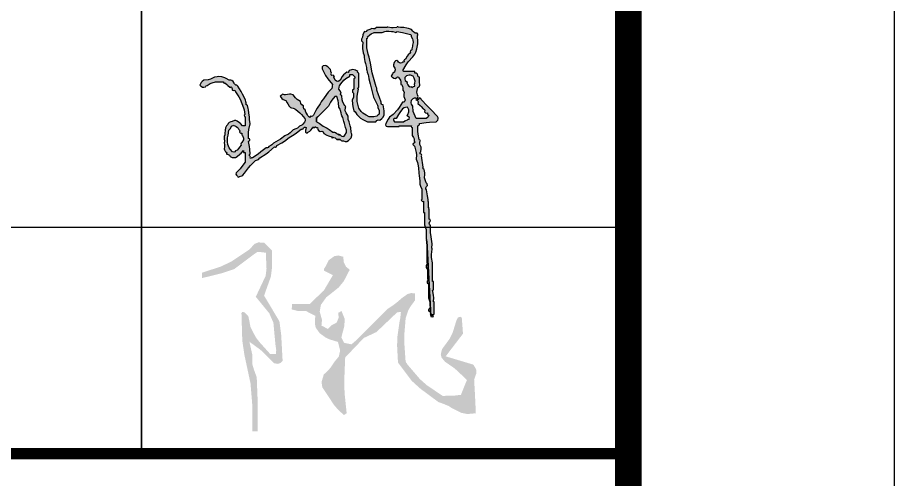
# Model space of a CAD drawing. Extents: x 343352 to 432452, y 769729 to 1078684.
# Drawn here: x 429157 to 432452, y 780404 to 782139 of the extents above; entities that cross this region are included whole.
import ezdxf

# ---------------------------------------------------------------- set-up
doc = ezdxf.new("R2010")
doc.units = 0
doc.header["$LTSCALE"] = 1000
doc.header["$MEASUREMENT"] = 0
doc.layers.add('PUB_TITLE', color=4, linetype='Continuous')

# ---------------------------------------------------------------- blocks, each defined once
blk = doc.blocks.new('A$C21010AD8')
h = blk.add_hatch(color=247)
h.paths.add_polyline_path([(249.1, 1768.2), (239.6, 1776.6), (231.3, 1779.1), (218.7, 1777.4), (197.6, 1790), (186.5, 1795.5), (163.8, 1804.8), (141.8, 1804.9), (130.8, 1804.3), (109, 1801.7), (79.3, 1786.9), (62.6, 1781.8), (29.7, 1777.4), (16.3, 1767.9), (10.3, 1761.2), (2.3, 1746.9), (0, 1741.9), (3.1, 1735.8), (8.4, 1734.7), (19.5, 1726.7), (28.8, 1725), (41.9, 1728.6), (44.7, 1734), (48.1, 1736.6), (54.1, 1737.7), (76.8, 1753.9), (90.8, 1759.8), (118.1, 1765.2), (141.3, 1765.2), (152.8, 1765.2), (176, 1765.2), (176.6, 1759.7), (183.5, 1756.3), (188.2, 1759.1), (203.4, 1746.3), (210.7, 1739.6), (224.8, 1725.5), (227.8, 1723.1), (233, 1724.9), (233.9, 1728.6), (240, 1723.9), (242.1, 1717.7), (240, 1710.3), (245.6, 1703.4), (253, 1701.3), (261.3, 1704.2), (265.2, 1695.2), (267.7, 1690.8), (273.5, 1682.9), (292.8, 1652.5), (301.5, 1636.5), (316.2, 1603.7), (328.1, 1571.8), (332.4, 1555), (337.5, 1521.4), (332.5, 1516), (334, 1506.6), (340.6, 1503.1), (340.6, 1476.3), (340.6, 1462.9), (340.6, 1436.1), (332, 1436.1), (327.8, 1436.1), (319.2, 1436.1), (305.8, 1451.9), (297.4, 1459), (279.6, 1469.6), (270.9, 1476.3), (259.2, 1475), (242.9, 1469.2), (232.4, 1466.1), (220.4, 1460.4), (213.1, 1452), (209.5, 1445.2), (200.6, 1435.3), (196.4, 1430.6), (192.7, 1419.6), (188.6, 1404), (187, 1377.4), (187, 1368), (183.3, 1356), (181.2, 1335.6), (184.9, 1322.6), (183.3, 1307.4), (183.9, 1293.3), (184.9, 1286.5), (184.9, 1281.3), (185.1, 1277.6), (183.1, 1262.9), (184.5, 1254.3), (191.2, 1241), (198.5, 1237.3), (201.8, 1230.8), (200.4, 1222.7), (213.4, 1221), (221.2, 1215.8), (227.8, 1204.5), (242.6, 1198.3), (251.5, 1197), (267.4, 1198.4), (279.6, 1204.5), (299.7, 1222.1), (309.4, 1231.3), (328.4, 1250.2), (328.4, 1244.1), (328.4, 1241), (328.4, 1234.9), (333.2, 1234.9), (335.7, 1234.9), (340.6, 1234.9), (340.6, 1205.7), (340.6, 1191.1), (340.6, 1161.8), (315.2, 1128.9), (301.8, 1113), (273.5, 1082.6), (271, 1072.5), (274.1, 1064.1), (282.7, 1058.2), (285.1, 1052.5), (293.5, 1050.8), (297.9, 1055.1), (314.8, 1060.1), (323.4, 1065.8), (334.5, 1079.5), (364.4, 1119.7), (381.1, 1138.8), (416.7, 1174), (431.8, 1179.1), (439.3, 1183.9), (450.3, 1195.3), (496.9, 1224.2), (519.2, 1240.9), (560, 1277.6), (568, 1276.2), (574.5, 1279.5), (578.2, 1286.7), (616.3, 1308.8), (634.7, 1321.1), (669.7, 1347.7), (708, 1370.5), (726.5, 1383.4), (761.1, 1411.7), (769.1, 1410.3), (775.7, 1413.5), (779.4, 1420.8), (785.4, 1425.2), (790.6, 1426), (797.7, 1423.9), (794.9, 1409.4), (794.3, 1402), (794.6, 1387.3), (797.4, 1381.8), (805.1, 1380.2), (809.8, 1384.3), (825.6, 1396.3), (833.1, 1403.1), (846.4, 1417.8), (846.4, 1423.9), (864.7, 1423.9), (865.1, 1426.6), (868.4, 1428.2), (870.8, 1426.9), (874, 1423), (878.3, 1422), (883, 1423.9), (885.5, 1409.2), (891.4, 1400.8), (904.3, 1393.4), (916.8, 1394.4), (926, 1389.3), (931.7, 1378.2), (954.4, 1364.8), (967.1, 1359.7), (992.7, 1353.8), (990.6, 1350.6), (992.1, 1346), (995.7, 1344.6), (996.7, 1348.4), (1001.9, 1350.1), (1004.9, 1347.7), (1016, 1345), (1021.9, 1341.3), (1029.2, 1332.4), (1035.3, 1332.4), (1053.6, 1332.4), (1061.8, 1326), (1067.6, 1323.8), (1078, 1323.3), (1092.8, 1317.5), (1103.9, 1318.4), (1117.6, 1326.4), (1130.4, 1338.4), (1135.8, 1346.5), (1142, 1362.9), (1141.7, 1373), (1140.3, 1378.3), (1135.9, 1387.3), (1133.6, 1419.5), (1130.5, 1435.8), (1120.7, 1466.5), (1115.2, 1482.9), (1113.9, 1492), (1114.6, 1509.2), (1098, 1532), (1092.9, 1548.1), (1093.2, 1576.2), (1095.7, 1579.2), (1093.9, 1584.4), (1090.2, 1585.4), (1075.1, 1613.6), (1069.9, 1629.8), (1065.8, 1661.6), (1059.3, 1665.1), (1057.7, 1674.4), (1062.8, 1679.8), (1057.4, 1693), (1053.5, 1699.4), (1044.5, 1710.3), (1046.2, 1727.2), (1049.6, 1736.3), (1059.7, 1749.9), (1081.5, 1777.9), (1095.9, 1790.4), (1126.8, 1807.8), (1126.8, 1812.7), (1126.8, 1815.1), (1126.8, 1820), (1135.3, 1820), (1139.6, 1820), (1148.1, 1820), (1153, 1815.1), (1155.4, 1812.7), (1160.3, 1807.8), (1165.3, 1802.4), (1163.8, 1793), (1157.2, 1789.5), (1157.2, 1757.9), (1157.2, 1742), (1157.2, 1710.3), (1147.9, 1702.4), (1146.6, 1689.5), (1154.2, 1679.8), (1155.3, 1660), (1153.3, 1649.1), (1145, 1631.1), (1147.4, 1597.9), (1149.8, 1581.2), (1157.2, 1548.8), (1168, 1540), (1172.7, 1534), (1178.6, 1521.4), (1207, 1493.9), (1224.5, 1482.2), (1260.8, 1466.5), (1285.2, 1466.5), (1297.4, 1466.5), (1321.8, 1466.5), (1330.8, 1476.1), (1339.2, 1479.5), (1352.3, 1478.7), (1367.1, 1491.9), (1374, 1499.4), (1385.8, 1515.3), (1384.1, 1547.1), (1382.2, 1563.1), (1376.6, 1594.5), (1367.4, 1597), (1362.1, 1603.3), (1361.4, 1612.8), (1349.2, 1649.4), (1343.1, 1667.7), (1330.9, 1704.2), (1330, 1714.2), (1328.7, 1719.3), (1324.8, 1728.6), (1303.5, 1798.1), (1294.9, 1833.7), (1282.2, 1905.3), (1271, 1951.6), (1265.5, 1974.8), (1254.7, 2021.1), (1254.7, 2050.4), (1254.7, 2065), (1254.7, 2094.3), (1259.1, 2094.4), (1262.4, 2099.3), (1260.8, 2103.4), (1277.9, 2119.8), (1288.2, 2126.9), (1309.6, 2136.9), (1334, 2136.9), (1346.2, 2136.9), (1370.5, 2136.9), (1389.1, 2144), (1399.5, 2146), (1419.3, 2146.1), (1438.9, 2145.1), (1448.8, 2143.9), (1468.1, 2140), (1471.8, 2136.6), (1478.5, 2138.3), (1480.2, 2143), (1522.1, 2137), (1543, 2132.7), (1583.9, 2121.7), (1587.6, 2116.8), (1588.5, 2112.5), (1586.9, 2106.5), (1597.2, 2090.2), (1600.6, 2080), (1602.1, 2060.8), (1598.5, 2042.5), (1596.7, 2033.3), (1593, 2015), (1592.6, 2008.7), (1589.9, 2002.9), (1582.7, 2000.2), (1579.6, 1991), (1583.9, 1984.6), (1565, 1967.9), (1556.7, 1957.7), (1544.2, 1935.8), (1537, 1932.1), (1533.7, 1925.6), (1535.1, 1917.5), (1527.5, 1914.4), (1523.8, 1912.6), (1516.8, 1908.4), (1507, 1906.1), (1500, 1907.8), (1492.4, 1914.5), (1487.7, 1922.5), (1480.1, 1925.7), (1471.1, 1923.6), (1466.2, 1918.7), (1463.8, 1916.3), (1458.9, 1911.4), (1453.9, 1894.9), (1455.6, 1883.2), (1465, 1868.8), (1466.6, 1856.6), (1465.9, 1849.9), (1462, 1838.3), (1451.2, 1831), (1446.4, 1825.5), (1440.6, 1813.9), (1438.3, 1809), (1441.4, 1802.9), (1446.7, 1801.7), (1456.9, 1792.9), (1468.6, 1791.9), (1480.2, 1798.7), (1484.7, 1803), (1493.1, 1801.4), (1495.5, 1795.6), (1507.2, 1778.9), (1510.9, 1767.3), (1510.7, 1746.9), (1517.3, 1742.6), (1520.2, 1739), (1522.9, 1731.6), (1524.1, 1720.7), (1524.7, 1715.2), (1526, 1704.2), (1533.3, 1694.2), (1535, 1685.8), (1532.1, 1673.7), (1532.3, 1661.3), (1533.6, 1654.8), (1538.1, 1643.3), (1542.1, 1631.7), (1541.3, 1623.4), (1535.1, 1612.8), (1530.2, 1612.8), (1527.8, 1612.8), (1522.9, 1612.8), (1498.2, 1573.9), (1483.9, 1555.4), (1452.8, 1521.4), (1425.8, 1499.7), (1413.9, 1485.1), (1398, 1454.3), (1395, 1443.9), (1400, 1433.8), (1410.2, 1430), (1445.5, 1430), (1463.2, 1430), (1498.5, 1430), (1498.5, 1432.4), (1498.5, 1433.6), (1498.5, 1436.1), (1535.1, 1436.1), (1553.4, 1436.1), (1589.9, 1436.1), (1587.2, 1431.4), (1590.6, 1424.4), (1596, 1423.9), (1596, 1399.5), (1596, 1387.3), (1596, 1362.9), (1606, 1347.8), (1609.4, 1338.3), (1611.3, 1320.3), (1615.4, 1315.6), (1613.8, 1307.8), (1608.2, 1305), (1602.7, 1302.3), (1601.1, 1294.5), (1605.2, 1289.8), (1612.6, 1281.8), (1615.5, 1276.1), (1617.4, 1265.4), (1626.2, 1234.8), (1628.1, 1218), (1626.5, 1186.2), (1635.4, 1160.2), (1638.5, 1146.4), (1641.8, 1119.1), (1646.6, 1080.1), (1649.1, 1060.6), (1653.9, 1021.6), (1653.7, 996.5), (1657.1, 982.7), (1669.2, 960.7), (1669.2, 929), (1669.2, 913.1), (1669.2, 881.4), (1666.5, 881.8), (1664.4, 880.8), (1663.1, 878.4), (1666.8, 871.1), (1673.3, 867.9), (1681.4, 869.3), (1681.4, 835.1), (1681.4, 818.1), (1681.4, 783.9), (1683.8, 783.9), (1685, 783.9), (1687.5, 783.9), (1687.5, 747.4), (1687.5, 729.1), (1687.5, 692.5), (1692.3, 677.9), (1694.8, 670.6), (1699.7, 655.9), (1699.7, 626.7), (1699.7, 612.1), (1699.7, 582.8), (1702.4, 582.5), (1704.1, 579.1), (1702.7, 576.7), (1701.3, 574.4), (1703, 570.9), (1705.7, 570.6), (1705.7, 504.8), (1705.7, 471.9), (1705.7, 406.1), (1708.5, 405.8), (1710.2, 402.3), (1708.8, 400), (1700.2, 385.2), (1701.2, 370.7), (1711.8, 357.3), (1711.8, 328.1), (1711.8, 313.4), (1711.8, 284.2), (1714.6, 283.9), (1716.3, 280.4), (1714.9, 278.1), (1707.3, 268.5), (1708.6, 255.5), (1717.9, 247.6), (1717.9, 206.2), (1717.9, 185.4), (1717.9, 144), (1726.3, 120.8), (1728.2, 107.7), (1727.1, 83.1), (1729.4, 73.3), (1727.6, 66.2), (1721, 58.7), (1717, 53.9), (1718.5, 46.3), (1724, 43.4), (1730.9, 37.9), (1733.1, 30.5), (1730.1, 22.1), (1735, 22.1), (1737.4, 22.1), (1742.3, 22.1), (1742.3, 17.2), (1742.3, 14.8), (1742.3, 9.9), (1737.4, 9.9), (1735, 9.9), (1730.1, 9.9), (1736.5, 2.2), (1745.2, 0), (1754.5, 3.8), (1750.3, 10.3), (1753.4, 19.5), (1760.6, 22.1), (1760.6, 58.7), (1760.6, 77), (1760.6, 113.5), (1758.2, 113.5), (1756.9, 113.5), (1754.5, 113.5), (1757, 145.1), (1756.4, 161.4), (1751.5, 192.8), (1748.1, 196.5), (1749.8, 203.2), (1754.5, 204.9), (1754.5, 229.3), (1754.5, 241.5), (1754.5, 265.9), (1752.1, 265.9), (1750.8, 265.9), (1748.4, 265.9), (1748.4, 322), (1748.4, 350), (1748.4, 406.1), (1741, 446.9), (1740.4, 468.5), (1745.4, 509.7), (1746.7, 512), (1745, 515.5), (1742.3, 515.8), (1744.7, 549.8), (1744.1, 567.3), (1739.3, 601.1), (1733.8, 634.9), (1732.6, 652.2), (1733.2, 686.4), (1725.7, 696.4), (1724, 704.8), (1727.1, 716.9), (1732.1, 722.3), (1730.6, 731.7), (1724, 735.2), (1724, 764.4), (1724, 779.1), (1724, 808.3), (1721.3, 808.6), (1719.6, 812.1), (1721, 814.4), (1722.4, 816.8), (1720.6, 820.2), (1717.9, 820.5), (1717.9, 837.6), (1717.9, 846.1), (1717.9, 863.2), (1716.7, 870.5), (1716.1, 874.1), (1714.9, 881.4), (1710, 910.7), (1707.6, 925.3), (1702.7, 954.6), (1698.4, 963.4), (1698.4, 970.2), (1702.7, 979), (1709.5, 987.7), (1708.2, 999.4), (1699.7, 1006.4), (1695.7, 1022.5), (1693.3, 1030.5), (1687.5, 1046), (1689.9, 1070.3), (1689.3, 1083), (1684.4, 1106.9), (1678.2, 1111.5), (1676.1, 1117.8), (1678.3, 1125.2), (1673.4, 1159.4), (1671, 1176.4), (1666.1, 1210.6), (1667.3, 1215.4), (1666.4, 1219), (1663.1, 1222.7), (1656.5, 1226.2), (1655, 1235.6), (1660, 1241), (1663.8, 1262.8), (1662.4, 1275.5), (1653.9, 1295.9), (1652.8, 1308.1), (1653.4, 1314.6), (1657, 1326.4), (1650.9, 1327.2), (1647.8, 1332.4), (1640, 1373.3), (1638.1, 1394.5), (1638.7, 1436.1), (1646.2, 1440.6), (1649.6, 1445.7), (1650.9, 1454.3), (1700.6, 1461.5), (1725.7, 1464), (1775.8, 1466.5), (1780.7, 1471.4), (1783.1, 1473.8), (1788, 1478.7), (1791.9, 1489.1), (1791, 1496.9), (1785, 1506.1), (1736.1, 1557.2), (1711.7, 1582.8), (1663.1, 1634.1), (1660.7, 1641.5), (1651.1, 1644.7), (1644.8, 1640.2), (1640.1, 1632.2), (1632.5, 1629), (1623.5, 1631.1), (1634.6, 1625.3), (1639.7, 1616.2), (1638.7, 1603.7), (1654.6, 1587.8), (1662.5, 1579.9), (1678.3, 1564), (1686.9, 1558.1), (1690, 1549.8), (1687.5, 1539.7), (1695.3, 1533.3), (1702, 1531.6), (1711.8, 1533.6), (1710.7, 1525.5), (1713.8, 1519.3), (1721, 1515.3), (1715.8, 1503.4), (1710.7, 1497.7), (1699.7, 1490.9), (1670.4, 1490.9), (1655.8, 1490.9), (1626.5, 1490.9), (1609.6, 1525.1), (1603.8, 1544.4), (1599.1, 1582.3), (1590.7, 1599), (1588.6, 1609.4), (1589.9, 1628), (1594.8, 1632.9), (1597.3, 1635.3), (1602.1, 1640.2), (1612.8, 1646.2), (1623.3, 1645.2), (1632.6, 1637.2), (1638.8, 1647.7), (1639.7, 1656.1), (1635.7, 1667.7), (1631, 1689.1), (1631.7, 1701.7), (1638.7, 1722.5), (1646.2, 1728.4), (1649.5, 1732.4), (1653.9, 1740.8), (1650.5, 1765), (1649.9, 1777.3), (1650.9, 1801.7), (1643.1, 1802.5), (1637.8, 1809.2), (1638.7, 1817), (1632.8, 1826.8), (1625.8, 1831.2), (1614.3, 1832.2), (1614.3, 1837.1), (1614.3, 1839.5), (1614.3, 1844.4), (1580.2, 1844.4), (1563.1, 1844.4), (1529, 1844.4), (1529.4, 1847.1), (1528.3, 1849.2), (1526, 1850.5), (1550.8, 1894.7), (1565.7, 1915.9), (1599.1, 1954.1), (1616.5, 1975.1), (1623.2, 1988.5), (1629.6, 2015), (1637.4, 2050.8), (1638.7, 2069.9), (1635.7, 2106.5), (1636.8, 2115.7), (1638.7, 2124.7), (1632, 2130.6), (1626.1, 2132.3), (1617.4, 2130.8), (1606.4, 2141.8), (1600.9, 2147.3), (1589.9, 2158.3), (1567.2, 2165.7), (1555.5, 2168.8), (1532.1, 2173.5), (1516.2, 2173.8), (1508.2, 2174.4), (1492.4, 2176.6), (1488.7, 2179.9), (1482, 2178.2), (1480.2, 2173.5), (1453.5, 2171.1), (1439.6, 2171.7), (1413.2, 2176.6), (1410.9, 2177.9), (1407.4, 2176.2), (1407.1, 2173.5), (1375.4, 2173.5), (1359.6, 2173.5), (1327.9, 2173.5), (1315.9, 2164.8), (1305.5, 2163.1), (1291.3, 2167.4), (1277.2, 2160.3), (1269.8, 2157.2), (1254.7, 2152.2), (1251, 2144.9), (1244.5, 2141.6), (1236.5, 2143), (1227.9, 2127.1), (1224.7, 2118.2), (1221.2, 2100.4), (1213.6, 2087.8), (1214.7, 2074.9), (1224.3, 2063.8), (1221.7, 2032.2), (1222.4, 2015.9), (1227.3, 1984.6), (1232.9, 1970.8), (1234.3, 1962.8), (1233.4, 1948), (1240.7, 1918.7), (1244.4, 1904.1), (1251.7, 1874.9), (1252.8, 1860.1), (1254, 1852.6), (1257.8, 1838.3), (1265.3, 1819.6), (1267.8, 1809.5), (1270, 1789.5), (1279.7, 1750.5), (1284.6, 1731), (1294.4, 1692), (1305.9, 1650.4), (1314, 1629.8), (1334, 1591.5), (1337.7, 1583.7), (1338.4, 1578.6), (1337, 1570.1), (1346.2, 1553.9), (1348.4, 1542.9), (1346.2, 1524.4), (1340.1, 1518.3), (1337, 1515.3), (1330.9, 1509.2), (1308.4, 1503.3), (1296.3, 1502.1), (1273, 1503.1), (1263.3, 1508), (1258.4, 1510.4), (1248.7, 1515.3), (1223.3, 1531.7), (1211.6, 1542.7), (1193.8, 1567.1), (1189.6, 1588), (1187.1, 1598.3), (1181.6, 1618.9), (1182.5, 1655.6), (1184.4, 1674.1), (1190.8, 1710.3), (1187.4, 1714.1), (1189.1, 1720.8), (1193.8, 1722.5), (1193.8, 1766.4), (1193.8, 1788.3), (1193.8, 1832.2), (1188.4, 1832.8), (1184.9, 1839.7), (1187.7, 1844.4), (1178.3, 1848.4), (1169.4, 1853.5), (1150.3, 1857.6), (1139.1, 1856.9), (1120.7, 1850.5), (1119.9, 1842.7), (1113.2, 1837.4), (1105.4, 1838.3), (1079.8, 1819.1), (1068.4, 1805.7), (1053.6, 1777.4), (1044.7, 1770.5), (1037.2, 1768.9), (1026.2, 1771.3), (1017.2, 1779.5), (1013.3, 1784.7), (1007.9, 1795.6), (1005.5, 1798.6), (1007.2, 1803.8), (1011, 1804.8), (1007.2, 1812.1), (1000.7, 1815.3), (992.7, 1813.9), (986.7, 1818.3), (985.4, 1826.1), (989.6, 1832.2), (985, 1842.8), (983.1, 1848.4), (980.5, 1859.6), (973.2, 1866.9), (969.5, 1870.6), (962.2, 1877.9), (949.5, 1886.1), (940.7, 1888.3), (925.6, 1887.1), (919.3, 1879.3), (917.6, 1872.5), (919.5, 1862.7), (945.1, 1813.5), (960.6, 1789.8), (995.7, 1746.9), (993.4, 1734.9), (992.8, 1728.7), (992.7, 1716.4), (963.9, 1687.5), (950.9, 1671.3), (928.7, 1637.2), (917.3, 1623.8), (912.3, 1616.3), (904.3, 1600.6), (880.5, 1568.5), (870, 1551.2), (852.5, 1515.3), (845.9, 1507.7), (837.5, 1505.6), (828.1, 1509.2), (828.1, 1504.3), (828.1, 1501.9), (828.1, 1497), (818.5, 1502.7), (814, 1507.9), (809.8, 1518.3), (800.2, 1531.6), (796.4, 1539.3), (791.6, 1554.9), (781.9, 1563.7), (778.4, 1572.3), (779.4, 1585.4), (764.9, 1593.5), (758.3, 1602.6), (755, 1618.9), (730.2, 1634.6), (718.6, 1644.8), (700.1, 1667.7), (684, 1673.4), (674.3, 1674.1), (657.5, 1670.7), (643, 1668.4), (634.8, 1669), (620.9, 1673.7), (614.4, 1666.8), (610.6, 1663.7), (602.6, 1658.5), (614.9, 1640.6), (625, 1632.7), (645.3, 1625), (656.8, 1609), (661.8, 1600.3), (669.7, 1582.3), (680.7, 1574.3), (687.1, 1571.1), (700.1, 1567.1), (709.1, 1564.6), (713.5, 1562.7), (721.5, 1557.9), (750.6, 1533.7), (764.3, 1520.1), (788.5, 1490.9), (792.1, 1480.5), (791.3, 1472.9), (785.5, 1463.5), (774.6, 1447.8), (766.2, 1440.8), (748.9, 1433), (732.3, 1418), (721.6, 1411.9), (700.1, 1405.6), (679.1, 1383.5), (666.3, 1373.9), (639.2, 1359.9), (606.1, 1336.4), (588.9, 1325.4), (553.9, 1305), (540.5, 1293.6), (533, 1288.6), (517.3, 1280.6), (513.6, 1273.4), (507.1, 1270.1), (499, 1271.5), (459, 1239.1), (438.2, 1223.8), (395.4, 1195.3), (388, 1194.4), (384.4, 1193.8), (377.1, 1192.3), (379.3, 1199.4), (378.4, 1204.6), (374.1, 1210.6), (370.7, 1214.3), (372.4, 1221), (377.1, 1222.7), (375.6, 1260.8), (373.1, 1280), (364.9, 1317.2), (368.6, 1320.9), (370.4, 1322.7), (374.1, 1326.4), (374.7, 1333.4), (371.5, 1338.9), (364.9, 1341.6), (365.8, 1385.7), (368.2, 1408), (377.1, 1451.3), (373.5, 1484.2), (371.6, 1500.7), (368, 1533.6), (364.5, 1555.5), (362.7, 1566.5), (358.8, 1588.4), (354, 1590.9), (351.5, 1592.1), (346.7, 1594.5), (346.5, 1609.2), (345.9, 1616.6), (343.6, 1631.1), (320.8, 1672.7), (309.2, 1693.5), (285.7, 1734.7), (280.7, 1738.9), (277, 1740.4), (270.5, 1740.8), (261, 1750.9), (256.6, 1756.5)])
h.paths.add_polyline_path([(262.5, 1435.4), (266.2, 1433.6), (273.5, 1430), (282.9, 1423.8), (287.2, 1418.9), (291.8, 1408.6), (298.7, 1403.1), (300.8, 1395.7), (297.9, 1387.3), (303.5, 1382), (308.5, 1380.3), (316.2, 1381.2), (314, 1374.1), (314.9, 1368.9), (319.2, 1362.9), (327.3, 1343.8), (326.4, 1329.2), (316.2, 1311.1), (309.3, 1305.6), (307.1, 1298.2), (310.1, 1289.8), (298, 1275.1), (291.9, 1267.7), (279.6, 1253.2), (267.4, 1247.1), (262.9, 1239.5), (253.9, 1236.9), (246.1, 1241), (226.9, 1259.1), (218.8, 1271.2), (209.5, 1295.9), (208, 1315.5), (207, 1345.3), (212.3, 1366.7), (217.6, 1402.9), (230.4, 1416.7), (237.9, 1432.7), (254.6, 1439.4)], flags=16)
h.paths.add_polyline_path([(876.9, 1497), (883, 1497), (881.6, 1499.3), (883.3, 1502.8), (886, 1503.1), (917.7, 1534.8), (933.6, 1550.6), (965.3, 1582.3), (982, 1613.2), (992, 1628.1), (1014, 1655.5), (1020.1, 1655.5), (1023.2, 1655.5), (1029.2, 1655.5), (1038.2, 1624.5), (1041.3, 1608.3), (1044.5, 1576.2), (1053.3, 1559.9), (1057, 1551.2), (1062.8, 1533.6), (1064.7, 1518.3), (1067.3, 1510.4), (1075, 1497), (1082.3, 1467.7), (1085.9, 1453.1), (1093.2, 1423.9), (1101.9, 1402.3), (1101, 1386.5), (1090.2, 1366), (1084.3, 1357.4), (1075.9, 1354.3), (1065.8, 1356.8), (1060.9, 1361.7), (1058.5, 1364.1), (1053.6, 1369), (1041.4, 1369), (1041.4, 1375.1), (1036.8, 1373.2), (1032.4, 1374.3), (1029.2, 1378.2), (1019.7, 1386.5), (1011.4, 1389), (998.8, 1387.3), (971.9, 1408.9), (956.8, 1418.3), (925.6, 1433), (907, 1447.6), (897.2, 1454.4), (876.9, 1466.5)], flags=16)
h.paths.add_polyline_path([(1455.9, 1484.8), (1461.5, 1490.1), (1466.5, 1491.8), (1474.2, 1490.9), (1493.4, 1520.3), (1503.1, 1535), (1522.9, 1564), (1536.4, 1571.4), (1544.2, 1574), (1559.5, 1576.2), (1569.9, 1556.9), (1570.7, 1541.8), (1562.5, 1521.4), (1558.4, 1516.7), (1560, 1508.9), (1565.6, 1506.1), (1572.5, 1500.6), (1574.6, 1493.2), (1571.7, 1484.8), (1567, 1486.7), (1562.7, 1485.6), (1559.5, 1481.8), (1547.5, 1475.3), (1541.4, 1472.2), (1529, 1466.5), (1502.2, 1466.5), (1488.8, 1466.5), (1462, 1466.5), (1456.7, 1472.1), (1455, 1477.2)], flags=16)
h.paths.add_polyline_path([(1540.4, 1785.6), (1541.2, 1798.7), (1546.1, 1803.6), (1548.5, 1806), (1553.4, 1810.9), (1572.3, 1815.8), (1584, 1815.1), (1602.1, 1807.8), (1609.5, 1793.8), (1612.6, 1786.4), (1617.4, 1771.3), (1614.6, 1756.8), (1614, 1749.4), (1614.3, 1734.7), (1605.1, 1731.4), (1600.5, 1728.8), (1593, 1722.5), (1591.2, 1727.6), (1586, 1730.2), (1580.8, 1728.6), (1567.8, 1737.2), (1562, 1744.5), (1556.4, 1759.1), (1558.8, 1762.1), (1557.1, 1767.3), (1553.4, 1768.2), (1543.8, 1777.2)], flags=16)
at = {"color": 247}
for points in [[(185.1, 1277.6), (183.1, 1262.9), (184.5, 1254.3), (191.2, 1241), (198.5, 1237.3), (201.8, 1230.8), (200.4, 1222.7), (213.4, 1221), (221.2, 1215.8), (227.8, 1204.5), (242.6, 1198.3), (251.5, 1197), (267.4, 1198.4), (279.6, 1204.5), (299.7, 1222.1), (309.4, 1231.3), (328.4, 1250.2), (328.4, 1244.1), (328.4, 1241), (328.4, 1234.9), (333.2, 1234.9), (335.7, 1234.9), (340.6, 1234.9), (340.6, 1205.7), (340.6, 1191.1), (340.6, 1161.8), (315.2, 1128.9), (301.8, 1113), (273.5, 1082.6), (271, 1072.5), (274.1, 1064.1), (282.7, 1058.2), (285.1, 1052.5), (293.5, 1050.8), (297.9, 1055.1), (314.8, 1060.1), (323.4, 1065.8), (334.5, 1079.5), (364.4, 1119.7), (381.1, 1138.8), (416.7, 1174), (431.8, 1179.1), (439.3, 1183.9), (450.3, 1195.3), (496.9, 1224.2), (519.2, 1240.9), (560, 1277.6), (568, 1276.2), (574.5, 1279.5), (578.2, 1286.7), (616.3, 1308.8), (634.7, 1321.1), (669.7, 1347.7), (708, 1370.5), (726.5, 1383.4), (761.1, 1411.7), (769.1, 1410.3), (775.7, 1413.5), (779.4, 1420.8), (785.4, 1425.2), (790.6, 1426), (797.7, 1423.9), (794.9, 1409.4), (794.3, 1402), (794.6, 1387.3), (797.4, 1381.8), (805.1, 1380.2), (809.8, 1384.3), (825.6, 1396.3), (833.1, 1403.1), (846.4, 1417.8), (846.4, 1423.9), (846.4, 1417.8), (846.4, 1423.9), (864.7, 1423.9), (846.4, 1423.9), (864.7, 1423.9), (865.1, 1426.6), (868.4, 1428.2), (870.8, 1426.9), (874, 1423), (878.3, 1422), (883, 1423.9), (885.5, 1409.2), (891.4, 1400.8), (904.3, 1393.4), (916.8, 1394.4), (926, 1389.3), (931.7, 1378.2), (954.4, 1364.8), (967.1, 1359.7), (992.7, 1353.8), (990.6, 1350.6), (992.1, 1346), (995.7, 1344.6), (996.7, 1348.4), (1001.9, 1350.1), (1004.9, 1347.7), (1016, 1345), (1021.9, 1341.3), (1029.2, 1332.4), (1035.3, 1332.4), (1053.6, 1332.4), (1061.8, 1326), (1067.6, 1323.8), (1078, 1323.3), (1092.8, 1317.5), (1103.9, 1318.4), (1117.6, 1326.4), (1130.4, 1338.4), (1135.8, 1346.5), (1142, 1362.9), (1141.7, 1373), (1140.3, 1378.3), (1135.9, 1387.3), (1133.6, 1419.5), (1130.5, 1435.8), (1120.7, 1466.5), (1115.2, 1482.9), (1113.9, 1492), (1114.6, 1509.2), (1098, 1532), (1092.9, 1548.1), (1093.2, 1576.2), (1095.7, 1579.2), (1093.9, 1584.4), (1090.2, 1585.4), (1075.1, 1613.6), (1069.9, 1629.8), (1065.8, 1661.6), (1059.3, 1665.1), (1057.7, 1674.4), (1062.8, 1679.8), (1057.4, 1693), (1053.5, 1699.4), (1044.5, 1710.3), (1046.2, 1727.2), (1049.6, 1736.3), (1059.7, 1749.9), (1081.5, 1777.9), (1095.9, 1790.4), (1126.8, 1807.8), (1126.8, 1812.7), (1126.8, 1815.1), (1126.8, 1820), (1135.3, 1820), (1139.6, 1820), (1148.1, 1820), (1153, 1815.1), (1155.4, 1812.7), (1160.3, 1807.8), (1165.3, 1802.4), (1163.8, 1793), (1157.2, 1789.5), (1157.2, 1757.9), (1157.2, 1742), (1157.2, 1710.3), (1147.9, 1702.4), (1146.6, 1689.5), (1154.2, 1679.8), (1155.3, 1660), (1153.3, 1649.1), (1145, 1631.1), (1147.4, 1597.9), (1149.8, 1581.2), (1157.2, 1548.8), (1168, 1540), (1172.7, 1534), (1178.6, 1521.4), (1207, 1493.9), (1224.5, 1482.2), (1260.8, 1466.5), (1285.2, 1466.5), (1297.4, 1466.5), (1321.8, 1466.5), (1330.8, 1476.1), (1339.2, 1479.5), (1352.3, 1478.7), (1367.1, 1491.9), (1374, 1499.4), (1385.8, 1515.3), (1384.1, 1547.1), (1382.2, 1563.1), (1376.6, 1594.5), (1367.4, 1597), (1362.1, 1603.3), (1361.4, 1612.8), (1349.2, 1649.4), (1343.1, 1667.7), (1330.9, 1704.2), (1330, 1714.2), (1328.7, 1719.3), (1324.8, 1728.6), (1303.5, 1798.1), (1294.9, 1833.7), (1282.2, 1905.3), (1271, 1951.6), (1265.5, 1974.8), (1254.7, 2021.1), (1254.7, 2050.4), (1254.7, 2065), (1254.7, 2094.3), (1259.1, 2094.4), (1262.4, 2099.3), (1260.8, 2103.4), (1277.9, 2119.8), (1288.2, 2126.9), (1309.6, 2136.9), (1334, 2136.9), (1346.2, 2136.9), (1370.5, 2136.9), (1389.1, 2144), (1399.5, 2146), (1419.3, 2146.1), (1438.9, 2145.1), (1448.8, 2143.9), (1468.1, 2140), (1471.8, 2136.6), (1478.5, 2138.3), (1480.2, 2143), (1522.1, 2137), (1543, 2132.7), (1583.9, 2121.7), (1587.6, 2116.8), (1588.5, 2112.5), (1586.9, 2106.5), (1597.2, 2090.2), (1600.6, 2080), (1602.1, 2060.8), (1598.5, 2042.5), (1596.7, 2033.3), (1593, 2015), (1592.7, 2010), (1592, 2007.4), (1589.9, 2002.9), (1582.7, 2000.2), (1579.6, 1991), (1583.9, 1984.6), (1565, 1967.9), (1556.7, 1957.7), (1544.2, 1935.8), (1537, 1932.1), (1533.7, 1925.6), (1535.1, 1917.5), (1527.5, 1914.4), (1523.8, 1912.6), (1516.8, 1908.4), (1507, 1906.1), (1500, 1907.8), (1492.4, 1914.5), (1487.7, 1922.5), (1480.1, 1925.7), (1471.1, 1923.6), (1466.2, 1918.7), (1463.8, 1916.3), (1458.9, 1911.4), (1453.9, 1894.9), (1455.6, 1883.2), (1465, 1868.8), (1466.6, 1856.6), (1465.9, 1849.9), (1462, 1838.3), (1451.2, 1831), (1446.4, 1825.5), (1440.6, 1813.9), (1438.3, 1809), (1441.4, 1802.9), (1446.7, 1801.7), (1456.9, 1792.9), (1468.6, 1791.9), (1480.2, 1798.7), (1484.7, 1803), (1493.1, 1801.4), (1495.5, 1795.6), (1507.2, 1778.9), (1510.9, 1767.3), (1510.7, 1746.9), (1517.3, 1742.6), (1520.2, 1739), (1522.9, 1731.6), (1524.1, 1720.7), (1524.7, 1715.2), (1526, 1704.2), (1533.3, 1694.2), (1535, 1685.8), (1532.1, 1673.7), (1532.3, 1661.3), (1533.6, 1654.8), (1538.1, 1643.3), (1542.1, 1631.7), (1541.3, 1623.4), (1535.1, 1612.8), (1530.2, 1612.8), (1527.8, 1612.8), (1522.9, 1612.8), (1498.2, 1573.9), (1483.9, 1555.4), (1452.8, 1521.4), (1425.8, 1499.7), (1413.9, 1485.1), (1398, 1454.3), (1395, 1443.9), (1400, 1433.8), (1410.2, 1430), (1445.5, 1430), (1463.2, 1430), (1498.5, 1430), (1498.5, 1432.4), (1498.5, 1433.6), (1498.5, 1436.1), (1535.1, 1436.1), (1553.4, 1436.1), (1589.9, 1436.1), (1587.2, 1431.4), (1590.6, 1424.4), (1596, 1423.9), (1596, 1399.5), (1596, 1387.3), (1596, 1362.9), (1606, 1347.8), (1609.4, 1338.3), (1611.3, 1320.3), (1615.4, 1315.6), (1613.8, 1307.8), (1608.2, 1305), (1602.7, 1302.3), (1601.1, 1294.5), (1605.2, 1289.8), (1612.6, 1281.8), (1615.5, 1276.1), (1617.4, 1265.4), (1626.2, 1234.8), (1628.1, 1218), (1626.5, 1186.2), (1635.4, 1160.2), (1638.5, 1146.4), (1641.8, 1119.1), (1646.6, 1080.1), (1649.1, 1060.6), (1653.9, 1021.6), (1653.7, 996.5), (1657.1, 982.7), (1669.2, 960.7), (1669.2, 929), (1669.2, 913.1), (1669.2, 881.4), (1666.5, 881.8), (1664.4, 880.8), (1663.1, 878.4), (1666.8, 871.1), (1673.3, 867.9), (1681.4, 869.3), (1681.4, 835.1), (1681.4, 818.1), (1681.4, 783.9), (1683.8, 783.9), (1685, 783.9), (1687.5, 783.9), (1687.5, 747.4), (1687.5, 729.1), (1687.5, 692.5), (1692.3, 677.9), (1694.8, 670.6), (1699.7, 655.9), (1699.7, 626.7), (1699.7, 612.1), (1699.7, 582.8), (1702.4, 582.5), (1704.1, 579.1), (1702.7, 576.7), (1701.3, 574.4), (1703, 570.9), (1705.7, 570.6), (1705.7, 504.8), (1705.7, 471.9), (1705.7, 406.1), (1708.5, 405.8), (1710.2, 402.3), (1708.8, 400), (1700.2, 385.2), (1701.2, 370.7), (1711.8, 357.3), (1711.8, 328.1), (1711.8, 313.4), (1711.8, 284.2), (1714.6, 283.9), (1716.3, 280.4), (1714.9, 278.1), (1707.3, 268.5), (1708.6, 255.5), (1717.9, 247.6), (1717.9, 206.2), (1717.9, 185.4), (1717.9, 144), (1726.3, 120.8), (1728.2, 107.7), (1727.1, 83.1), (1729.4, 73.3), (1727.6, 66.2), (1721, 58.7), (1717, 53.9), (1718.5, 46.3), (1724, 43.4), (1730.9, 37.9), (1733.1, 30.5), (1730.1, 22.1), (1735, 22.1), (1737.4, 22.1), (1742.3, 22.1), (1742.3, 17.2), (1742.3, 14.8), (1742.3, 9.9), (1737.4, 9.9), (1735, 9.9), (1705.7, 570.6), (1736.5, 2.2), (1745.2, 0), (1754.5, 3.8), (1750.3, 10.3), (1753.4, 19.5), (1760.6, 22.1), (1760.6, 58.7), (1760.6, 77), (1760.6, 113.5), (1758.2, 113.5), (1756.9, 113.5), (1754.5, 113.5), (1757, 145.1), (1756.4, 161.4), (1751.5, 192.8), (1748.1, 196.5), (1749.8, 203.2), (1754.5, 204.9), (1754.5, 229.3), (1754.5, 241.5), (1754.5, 265.9), (1752.1, 265.9), (1750.8, 265.9), (1748.4, 265.9), (1748.4, 322), (1748.4, 350), (1748.4, 406.1), (1741, 446.9), (1740.4, 468.5), (1745.4, 509.7), (1746.7, 512), (1745, 515.5), (1742.3, 515.8), (1744.7, 549.8), (1744.1, 567.3), (1739.3, 601.1), (1733.8, 634.9), (1732.6, 652.2), (1733.2, 686.4), (1725.7, 696.4), (1724, 704.8), (1727.1, 716.9), (1732.1, 722.3), (1730.6, 731.7), (1724, 735.2), (1724, 764.4), (1724, 779.1), (1724, 808.3), (1721.3, 808.6), (1719.6, 812.1), (1721, 814.4), (1722.4, 816.8), (1720.6, 820.2), (1717.9, 820.5), (1717.9, 837.6), (1717.9, 846.1), (1717.9, 863.2), (1716.7, 870.5), (1716.1, 874.1), (1714.9, 881.4), (1710, 910.7), (1707.6, 925.3), (1702.7, 954.6), (1698.4, 963.4), (1698.4, 970.2), (1702.7, 979), (1709.5, 987.7), (1708.2, 999.4), (1699.7, 1006.4), (1695.7, 1022.5), (1693.3, 1030.5), (1687.5, 1046), (1689.9, 1070.3), (1689.3, 1083), (1684.4, 1106.9), (1678.2, 1111.5), (1676.1, 1117.8), (1678.3, 1125.2), (1673.4, 1159.4), (1671, 1176.4), (1666.1, 1210.6), (1667.3, 1215.4), (1666.4, 1219), (1663.1, 1222.7), (1656.5, 1226.2), (1655, 1235.6), (1660, 1241), (1663.8, 1262.8), (1662.4, 1275.5), (1653.9, 1295.9), (1652.8, 1308.1), (1653.4, 1314.6), (1657, 1326.4), (1652.6, 1326.9), (1650.1, 1328.7), (1647.8, 1332.4), (1640, 1373.3), (1638.1, 1394.5), (1638.7, 1436.1), (1646.2, 1440.6), (1649.6, 1445.7), (1650.9, 1454.3), (1700.6, 1461.5), (1725.7, 1464), (1775.8, 1466.5), (1780.7, 1471.4), (1783.1, 1473.8), (1788, 1478.7), (1791.9, 1489.1), (1791, 1496.9), (1785, 1506.1), (1736.1, 1557.2), (1711.7, 1582.8), (1663.1, 1634.1), (1660.7, 1641.5), (1651.1, 1644.7), (1644.8, 1640.2), (1640.1, 1632.2), (1632.5, 1629), (1623.5, 1631.1), (1634.6, 1625.3), (1639.7, 1616.2), (1638.7, 1603.7), (1654.6, 1587.8), (1662.5, 1579.9), (1678.3, 1564), (1686.9, 1558.1), (1690, 1549.8), (1687.5, 1539.7), (1695.3, 1533.3), (1702, 1531.6), (1711.8, 1533.6), (1710.7, 1525.5), (1713.8, 1519.3), (1721, 1515.3), (1715.8, 1503.4), (1710.7, 1497.7), (1699.7, 1490.9), (1670.4, 1490.9), (1655.8, 1490.9), (1626.5, 1490.9), (1609.6, 1525.1), (1603.8, 1544.4), (1599.1, 1582.3), (1590.7, 1599), (1588.6, 1609.4), (1589.9, 1628), (1594.8, 1632.9), (1597.3, 1635.3), (1602.1, 1640.2), (1612.8, 1646.2), (1623.3, 1645.2), (1632.6, 1637.2), (1638.8, 1647.7), (1639.7, 1656.1), (1635.7, 1667.7), (1631, 1689.1), (1631.7, 1701.7), (1638.7, 1722.5), (1646.2, 1728.4), (1649.5, 1732.4), (1653.9, 1740.8), (1650.5, 1765), (1649.9, 1777.3), (1650.9, 1801.7), (1643.1, 1802.5), (1637.8, 1809.2), (1638.7, 1817), (1632.8, 1826.8), (1625.8, 1831.2), (1614.3, 1832.2), (1614.3, 1837.1), (1614.3, 1839.5), (1614.3, 1844.4), (1580.2, 1844.4), (1563.1, 1844.4), (1529, 1844.4), (1529.4, 1847.1), (1528.3, 1849.2), (1526, 1850.5), (1550.8, 1894.7), (1565.7, 1915.9), (1599.1, 1954.1), (1616.5, 1975.1), (1623.2, 1988.5), (1629.6, 2015), (1637.4, 2050.8), (1638.7, 2069.9), (1635.7, 2106.5), (1636.5, 2113.8), (1637.2, 2117.5), (1638.7, 2124.7), (1632, 2130.6), (1626.1, 2132.3), (1617.4, 2130.8), (1606.4, 2141.8), (1600.9, 2147.3), (1589.9, 2158.3), (1567.2, 2165.7), (1555.5, 2168.8), (1532.1, 2173.5), (1516.2, 2173.8), (1508.2, 2174.4), (1492.4, 2176.6), (1488.7, 2179.9), (1482, 2178.2), (1480.2, 2173.5), (1453.5, 2171.1), (1439.6, 2171.7), (1413.2, 2176.6), (1410.9, 2177.9), (1407.4, 2176.2), (1407.1, 2173.5), (1375.4, 2173.5), (1359.6, 2173.5), (1327.9, 2173.5), (1315.9, 2164.8), (1305.5, 2163.1), (1291.3, 2167.4), (1277.2, 2160.3), (1269.8, 2157.2), (1254.7, 2152.2), (1251, 2144.9), (1244.5, 2141.6), (1236.5, 2143), (1227.9, 2127.1), (1224.7, 2118.2), (1221.2, 2100.4), (1213.6, 2087.8), (1214.7, 2074.9), (1224.3, 2063.8), (1221.7, 2032.2), (1222.4, 2015.9), (1227.3, 1984.6), (1232.9, 1970.8), (1234.3, 1962.8), (1233.4, 1948), (1240.7, 1918.7), (1244.4, 1904.1), (1251.7, 1874.9), (1252.8, 1860.1), (1254, 1852.6), (1257.8, 1838.3), (1265.3, 1819.6), (1267.8, 1809.5), (1270, 1789.5), (1279.7, 1750.5), (1284.6, 1731), (1294.4, 1692), (1305.9, 1650.4), (1314, 1629.8), (1334, 1591.5), (1337.7, 1583.7), (1338.4, 1578.6), (1337, 1570.1), (1346.2, 1553.9), (1348.4, 1542.9), (1346.2, 1524.4), (1340.1, 1518.3), (1337, 1515.3), (1330.9, 1509.2), (1308.4, 1503.3), (1296.3, 1502.1), (1273, 1503.1), (1263.3, 1508), (1258.4, 1510.4), (1248.7, 1515.3), (1223.3, 1531.7), (1211.6, 1542.7), (1193.8, 1567.1), (1189.6, 1588), (1187.1, 1598.3), (1181.6, 1618.9), (1182.5, 1655.6), (1184.4, 1674.1), (1190.8, 1710.3), (1187.4, 1714.1), (1189.1, 1720.8), (1193.8, 1722.5), (1193.8, 1766.4), (1193.8, 1788.3), (1193.8, 1832.2), (1188.4, 1832.8), (1184.9, 1839.7), (1187.7, 1844.4), (1180.2, 1847.6), (1176.5, 1849.5), (1169.4, 1853.5), (1150.3, 1857.6), (1139.1, 1856.9), (1120.7, 1850.5), (1119.9, 1842.7), (1113.2, 1837.4), (1105.4, 1838.3), (1079.8, 1819.1), (1068.4, 1805.7), (1053.6, 1777.4), (1044.7, 1770.5), (1037.2, 1768.9), (1026.2, 1771.3), (1017.2, 1779.5), (1013.3, 1784.7), (1007.9, 1795.6), (1005.5, 1798.6), (1007.2, 1803.8), (1011, 1804.8), (1007.2, 1812.1), (1000.7, 1815.3), (992.7, 1813.9), (986.7, 1818.3), (985.4, 1826.1), (989.6, 1832.2), (985, 1842.8), (983.1, 1848.4), (980.5, 1859.6), (973.2, 1866.9), (969.5, 1870.6), (962.2, 1877.9), (949.5, 1886.1), (940.7, 1888.3), (925.6, 1887.1), (919.3, 1879.3), (917.6, 1872.5), (919.5, 1862.7), (945.1, 1813.5), (960.6, 1789.8), (995.7, 1746.9), (993.4, 1734.9), (992.8, 1728.7), (992.7, 1716.4), (963.9, 1687.5), (950.9, 1671.3), (928.7, 1637.2), (917.3, 1623.8), (912.3, 1616.3), (904.3, 1600.6), (880.5, 1568.5), (870, 1551.2), (852.5, 1515.3), (845.9, 1507.7), (837.5, 1505.6), (828.1, 1509.2), (828.1, 1504.3), (828.1, 1501.9), (828.1, 1497), (818.5, 1502.7), (814, 1507.9), (809.8, 1518.3), (800.2, 1531.6), (796.4, 1539.3), (791.6, 1554.9), (781.9, 1563.7), (778.4, 1572.3), (779.4, 1585.4), (764.9, 1593.5), (758.3, 1602.6), (755, 1618.9), (730.2, 1634.6), (718.6, 1644.8), (700.1, 1667.7), (684, 1673.4), (674.3, 1674.1), (657.5, 1670.7), (643, 1668.4), (634.8, 1669), (620.9, 1673.7), (614.4, 1666.8), (610.6, 1663.7), (602.6, 1658.5), (614.9, 1640.6), (625, 1632.7), (645.3, 1625), (656.8, 1609), (661.8, 1600.3), (669.7, 1582.3), (680.7, 1574.3), (687.1, 1571.1), (700.1, 1567.1), (709.1, 1564.6), (713.5, 1562.7), (721.5, 1557.9), (750.6, 1533.7), (764.3, 1520.1), (788.5, 1490.9), (792.1, 1480.5), (791.3, 1472.9), (785.5, 1463.5), (774.6, 1447.8), (766.2, 1440.8), (748.9, 1433), (732.3, 1418), (721.6, 1411.9), (700.1, 1405.6), (679.1, 1383.5), (666.3, 1373.9), (639.2, 1359.9), (606.1, 1336.4), (588.9, 1325.4), (553.9, 1305), (540.5, 1293.6), (533, 1288.6), (517.3, 1280.6), (513.6, 1273.4), (507.1, 1270.1), (499, 1271.5), (459, 1239.1), (438.2, 1223.8), (395.4, 1195.3), (388, 1194.4), (384.4, 1193.8), (377.1, 1192.3), (379.3, 1199.4), (378.4, 1204.6), (374.1, 1210.6), (370.7, 1214.3), (372.4, 1221), (377.1, 1222.7), (375.6, 1260.8), (373.1, 1280), (364.9, 1317.2), (368.6, 1320.9), (370.4, 1322.7), (374.1, 1326.4), (374.7, 1333.4), (371.5, 1338.9), (364.9, 1341.6), (365.8, 1385.7), (368.2, 1408), (377.1, 1451.3), (373.5, 1484.2), (371.6, 1500.7), (368, 1533.6), (364.5, 1555.5), (362.7, 1566.5), (358.8, 1588.4), (354, 1590.9), (351.5, 1592.1), (346.7, 1594.5), (346.5, 1609.2), (345.9, 1616.6), (343.6, 1631.1), (320.8, 1672.7), (309.2, 1693.5), (285.7, 1734.7), (280.7, 1738.9), (277, 1740.4), (270.5, 1740.8), (261, 1750.9), (256.6, 1756.5), (249.1, 1768.2), (239.6, 1776.6), (231.3, 1779.1), (218.7, 1777.4), (197.6, 1790), (186.5, 1795.5), (163.8, 1804.8), (141.8, 1804.9), (130.8, 1804.3), (109, 1801.7), (79.3, 1786.9), (62.6, 1781.8), (29.7, 1777.4), (16.3, 1767.9), (10.3, 1761.2), (2.3, 1746.9), (0, 1741.9), (3.1, 1735.8), (8.4, 1734.7), (19.5, 1726.7), (28.8, 1725), (41.9, 1728.6), (44.7, 1734), (48.1, 1736.6), (54.1, 1737.7), (76.8, 1753.9), (90.8, 1759.8), (118.1, 1765.2), (141.3, 1765.2), (152.8, 1765.2), (176, 1765.2), (176.6, 1759.7), (183.5, 1756.3), (188.2, 1759.1), (203.4, 1746.3), (210.7, 1739.6), (224.8, 1725.5), (227.8, 1723.1), (233, 1724.9), (233.9, 1728.6), (240, 1723.9), (242.1, 1717.7), (240, 1710.3), (245.6, 1703.4), (253, 1701.3), (261.3, 1704.2), (265.2, 1695.2), (267.7, 1690.8), (273.5, 1682.9), (292.8, 1652.5), (301.5, 1636.5), (316.2, 1603.7), (328.1, 1571.8), (332.4, 1555), (337.5, 1521.4), (332.5, 1516), (334, 1506.6), (340.6, 1503.1), (340.6, 1476.3), (340.6, 1462.9), (340.6, 1436.1), (332, 1436.1), (327.8, 1436.1), (319.2, 1436.1), (305.8, 1451.9), (297.4, 1459), (279.6, 1469.6), (270.9, 1476.3), (259.2, 1475), (242.9, 1469.2), (232.4, 1466.1), (220.4, 1460.4), (213.1, 1452), (209.5, 1445.2), (200.6, 1435.3), (196.4, 1430.6), (192.7, 1419.6), (188.6, 1404), (187, 1377.4), (187, 1368), (183.3, 1356), (181.2, 1335.6), (184.9, 1322.6), (183.3, 1307.4), (183.9, 1293.3), (184.9, 1286.5), (184.9, 1281.3)], [(1593, 1722.5), (1600.5, 1728.8), (1605.1, 1731.4), (1614.3, 1734.7), (1614, 1749.4), (1614.6, 1756.8), (1617.4, 1771.3), (1612.6, 1786.4), (1609.5, 1793.8), (1602.1, 1807.8), (1584, 1815.1), (1572.3, 1815.8), (1553.4, 1810.9), (1548.5, 1806), (1546.1, 1803.6), (1541.2, 1798.7), (1540.4, 1785.6), (1543.8, 1777.2), (1553.4, 1768.2), (1557.1, 1767.3), (1558.8, 1762.1), (1556.4, 1759.1), (1562, 1744.5), (1567.8, 1737.2), (1580.8, 1728.6), (1586, 1730.2), (1591.2, 1727.6)], [(883, 1497), (876.9, 1497), (883, 1497), (876.9, 1497), (876.9, 1466.5), (876.9, 1497), (876.9, 1497), (876.9, 1497), (876.9, 1497), (876.9, 1466.5), (897.2, 1454.4), (907, 1447.6), (925.6, 1433), (956.8, 1418.3), (971.9, 1408.9), (998.8, 1387.3), (1011.4, 1389), (1019.7, 1386.5), (1029.2, 1378.2), (1032.4, 1374.3), (1036.8, 1373.2), (1041.4, 1375.1), (1041.4, 1369), (1053.6, 1369), (1058.5, 1364.1), (1060.9, 1361.7), (1065.8, 1356.8), (1075.9, 1354.3), (1084.3, 1357.4), (1090.2, 1366), (1101, 1386.5), (1101.9, 1402.3), (1093.2, 1423.9), (1085.9, 1453.1), (1082.3, 1467.7), (1075, 1497), (1067.3, 1510.4), (1064.7, 1518.3), (1062.8, 1533.6), (1057, 1551.2), (1053.3, 1559.9), (1044.5, 1576.2), (1041.3, 1608.3), (1038.2, 1624.5), (1029.2, 1655.5), (1023.2, 1655.5), (1020.1, 1655.5), (1014, 1655.5), (992, 1628.1), (982, 1613.2), (965.3, 1582.3), (933.6, 1550.6), (917.7, 1534.8), (886, 1503.1), (883.3, 1502.8), (881.6, 1499.3), (883, 1497), (876.9, 1497), (883, 1497), (876.9, 1497), (876.9, 1466.5), (876.9, 1497), (876.9, 1466.5), (897.2, 1454.4), (907, 1447.6), (925.6, 1433), (956.8, 1418.3), (971.9, 1408.9), (998.8, 1387.3), (1011.4, 1389), (1019.7, 1386.5), (1029.2, 1378.2), (1032.4, 1374.3), (1036.8, 1373.2), (1041.4, 1375.1), (1041.4, 1369), (1041.4, 1375.1), (1041.4, 1369), (1053.6, 1369), (1041.4, 1369), (1053.6, 1369), (1058.5, 1364.1), (1060.9, 1361.7), (1065.8, 1356.8), (1075.9, 1354.3), (1084.3, 1357.4), (1090.2, 1366), (1101, 1386.5), (1101.9, 1402.3), (1093.2, 1423.9), (1085.9, 1453.1), (1082.3, 1467.7), (1075, 1497), (1067.3, 1510.4), (1064.7, 1518.3), (1062.8, 1533.6), (1057, 1551.2), (1053.3, 1559.9), (1044.5, 1576.2), (1041.3, 1608.3), (1038.2, 1624.5), (1029.2, 1655.5), (1023.2, 1655.5), (1020.1, 1655.5), (1014, 1655.5), (992, 1628.1), (982, 1613.2), (965.3, 1582.3), (933.6, 1550.6), (917.7, 1534.8), (886, 1503.1), (883.3, 1502.8), (881.6, 1499.3)], [(1462, 1466.5), (1488.8, 1466.5), (1502.2, 1466.5), (1529, 1466.5), (1541.4, 1472.2), (1547.5, 1475.3), (1559.5, 1481.8), (1562.7, 1485.6), (1567, 1486.7), (1571.7, 1484.8), (1574.6, 1493.2), (1572.5, 1500.6), (1565.6, 1506.1), (1560, 1508.9), (1558.4, 1516.7), (1562.5, 1521.4), (1570.7, 1541.8), (1569.9, 1556.9), (1559.5, 1576.2), (1544.2, 1574), (1536.4, 1571.4), (1522.9, 1564), (1503.1, 1535), (1493.4, 1520.3), (1474.2, 1490.9), (1466.5, 1491.8), (1461.5, 1490.1), (1455.9, 1484.8), (1455, 1477.2), (1456.7, 1472.1)], [(1029.2, 1332.4), (1035.3, 1332.4)], [(1035.3, 1332.4), (1053.6, 1332.4)], [(1041.4, 1369), (1053.6, 1369), (1041.4, 1369), (1041.4, 1375.1)]]:
    blk.add_lwpolyline(points, close=True, dxfattribs=at)
blk.add_lwpolyline([(255.2, 1439.1), (262.5, 1435.4), (266.2, 1433.6), (273.5, 1430), (282.9, 1423.8), (287.2, 1418.9), (291.8, 1408.6), (298.7, 1403.1), (300.8, 1395.7), (297.9, 1387.3), (303.5, 1382), (308.5, 1380.3), (316.2, 1381.2), (314, 1374.1), (314.9, 1368.9), (319.2, 1362.9), (327.3, 1343.8), (326.4, 1329.2), (316.2, 1311.1), (309.3, 1305.6), (307.1, 1298.2), (310.1, 1289.8), (298, 1275.1), (291.9, 1267.7), (279.6, 1253.2), (267.4, 1247.1), (262.9, 1239.5), (253.9, 1236.9), (246.1, 1241), (226.9, 1259.1), (218.8, 1271.2), (209.5, 1295.9), (208, 1315.5), (207, 1345.3), (212.3, 1366.7), (217.6, 1402.9), (230.4, 1416.7), (237.9, 1432.7), (255, 1439.6)], dxfattribs=at)

msp = doc.modelspace()

# ---------------------------------------------------------------- hatches: boundary and pattern name
h = msp.add_hatch(color=7)
h.dxf.hatch_style = 1
h.paths.add_polyline_path([(430388.2, 780862.3), (430457.9, 780935.3), (430505.5, 780957.6), (430583.3, 781031.6), (430597.5, 781033.4), (430595.1, 781009), (430593, 781000.1), (430584.5, 780941.3), (430583.2, 780907.5), (430586.6, 780843.1), (430638, 780774.5), (430671.1, 780744.7), (430738.4, 780694.8), (430757.7, 780687.9), (430777.4, 780679.7), (430790.5, 780671.1), (430825.6, 780653.9), (430847.4, 780649.8), (430879.2, 780652.6), (430877.2, 780696), (430875.9, 780722.8), (430872.8, 780778.8), (430881.6, 780804.1), (430880.2, 780817.8), (430869.9, 780835.3), (430765.8, 780866.4), (430830.9, 780951.5), (430826.3, 781012.4), (430820.5, 781015.1), (430811.9, 781012.2), (430806.4, 781002), (430792.3, 780956.1), (430780.2, 780931.7), (430752.4, 780893.8), (430747.5, 780874.2), (430750.3, 780862), (430763.3, 780846), (430794, 780825.1), (430809.8, 780812.1), (430845.5, 780777.3), (430823.1, 780721.9), (430793.7, 780718.4), (430754.4, 780718), (430695.3, 780757.7), (430669.1, 780781), (430622.1, 780835.7), (430620, 780839.4), (430617.6, 780842.2), (430615.1, 780848.3), (430610.3, 780917.3), (430610.3, 780947), (430615.3, 781008.7), (430625.3, 781039.7), (430634, 781054.2), (430650.7, 781077.1), (430650.7, 781089.7), (430650.7, 781097.8), (430650.7, 781103.4), (430634.9, 781103.9), (430622.1, 781100), (430601.7, 781085.7), (430581.7, 781068.5), (430567.6, 781057.7), (430546.6, 781044.1), (430499.6, 780997.2), (430475.4, 780972.9), (430426.6, 780924.1), (430411.8, 780911.5), (430384.4, 780917), (430373.9, 780937.6), (430384.6, 780979.1), (430386.7, 781006.1), (430373.9, 781037.5), (430367.7, 781032.3), (430365.1, 781031.7), (430361.8, 781029.6), (430363.9, 781012), (430355.9, 780992.9), (430338, 780983.8), (430323.1, 780969.3), (430298.9, 780982.1), (430301, 781003.1), (430292.4, 781034.8), (430297, 781060.2), (430316.9, 781087.9), (430363.6, 781125.1), (430382.6, 781148.2), (430405.3, 781191.8), (430391.6, 781202.7), (430382, 781221.8), (430381.6, 781240.2), (430362.7, 781245.3), (430347, 781242.5), (430326.7, 781227.9), (430316.2, 781207.1), (430308.8, 781195.4), (430308.1, 781188.5), (430342.1, 781171.6), (430308, 781113.8), (430279.5, 781086.8), (430270.7, 781078), (430266.6, 781073.9), (430255.3, 781062.6), (430221.2, 781062.6), (430206.4, 781062.6), (430187.7, 781062.6), (430187.7, 781057.4), (430187.7, 781049.3), (430186.8, 781042.7), (430211.8, 781036.3), (430239.9, 781037), (430275.6, 781018.6), (430274.3, 780990.1), (430277.2, 780974.4), (430292.3, 780953.4), (430314.5, 780937.2), (430327.1, 780930.9), (430360.9, 780920.6), (430369.1, 780888), (430364.1, 780865.7), (430347.1, 780844.9), (430333.3, 780824.1), (430324.1, 780813.4), (430307.6, 780798.2), (430299.2, 780769.5), (430302.2, 780750.2), (430320.5, 780722.7), (430345.4, 780684.8), (430359.7, 780667.8), (430383.4, 780645.9), (430392.1, 780651.8), (430393.8, 780652), (430385.9, 780727.6), (430384.5, 780772)])
h.paths.add_polyline_path([(430067.3, 780918.5), (430052, 780938), (430032.1, 780977.1), (430027.7, 781000.5), (430023.9, 781017.5), (430009.7, 781031.2), (430004.2, 781033.2), (430001, 781032.5), (429998.3, 781029.4), (430001.4, 780925.1), (430009.6, 780870.9), (430032.4, 780764.4), (430038.6, 780688.4), (430038.6, 780650.7), (430038.6, 780584.4), (430042, 780585.3), (430049.9, 780585.2), (430056.3, 780585), (430059, 780584.4), (430059, 780661.4), (430059, 780704.5), (430055.7, 780787.9), (430045.1, 780816.9), (430039, 780837.4), (430038.9, 780873.1), (430028.3, 780921.2), (430064.4, 780894.8), (430075.7, 780885.7), (430095, 780866.5), (430104.4, 780857.1), (430121, 780840.5), (430134.9, 780838.2), (430143.6, 780840.7), (430153, 780848.9), (430147.7, 780946.8), (430141, 780997.8), (430083.4, 781094.5), (430108.9, 781166), (430113.3, 781200.5), (430112.6, 781265), (430102.4, 781275.2), (430095.6, 781281.9), (430084.8, 781292.8), (430061.9, 781294.4), (430047.3, 781288.6), (430028.4, 781267.9), (429959.6, 781222.2), (429920.6, 781203.5), (429850.1, 781180.7), (429850.1, 781171.9), (429850.1, 781163.8), (429850.1, 781160.3), (429924.4, 781178.5), (429971, 781194.2), (430042.9, 781248.1), (430058.3, 781258.6), (430066.3, 781258.6), (430089.9, 781255.5), (430092.5, 781194.7), (430089.1, 781168.4), (430052.2, 781090), (430102.7, 781028.4), (430118.3, 780993), (430126.1, 780909.5), (430129, 780890.1), (430127.4, 780874.8), (430106.4, 780875.1)])

# ---------------------------------------------------------------- linework, layer by layer
at = {"layer": 'PUB_TITLE'}
for p, q in [((429623.1, 780501.1), (429623.5, 786451.1)), ((429623.5, 780501.1), (429623.5, 786451.1)), ((425840.7, 781351.4), (431450.6, 781351)), ((425841, 781351.1), (431451, 781351.1)), ((425840.6, 780501.4), (431450.6, 780501))]:
    msp.add_line(p, q, dxfattribs=at)
msp.add_lwpolyline([(343352.5, 769728.9), (432452.5, 769728.9), (432452.5, 811728.9), (343352.5, 811728.9)], close=True, dxfattribs=at)
at = {"layer": 'PUB_TITLE', "const_width": 100}
msp.add_lwpolyline([(345852.5, 770728.9), (431452.5, 770728.9), (431452.5, 810728.9), (345852.5, 810728.9)], close=True, dxfattribs=at)
at = {"layer": 'PUB_TITLE', "lineweight": 40, "const_width": 42.5, "elevation": 0}
msp.add_lwpolyline([(425840.6, 780501.4), (431450.6, 780501)], dxfattribs=at)

# ---------------------------------------------------------------- block references
at = {"xscale": 0.5, "yscale": 0.5, "zscale": 0.5}
msp.add_blockref('A$C21010AD8', (429842.2, 781014.4, 0), dxfattribs=at)

doc.saveas('drawing.dxf')
